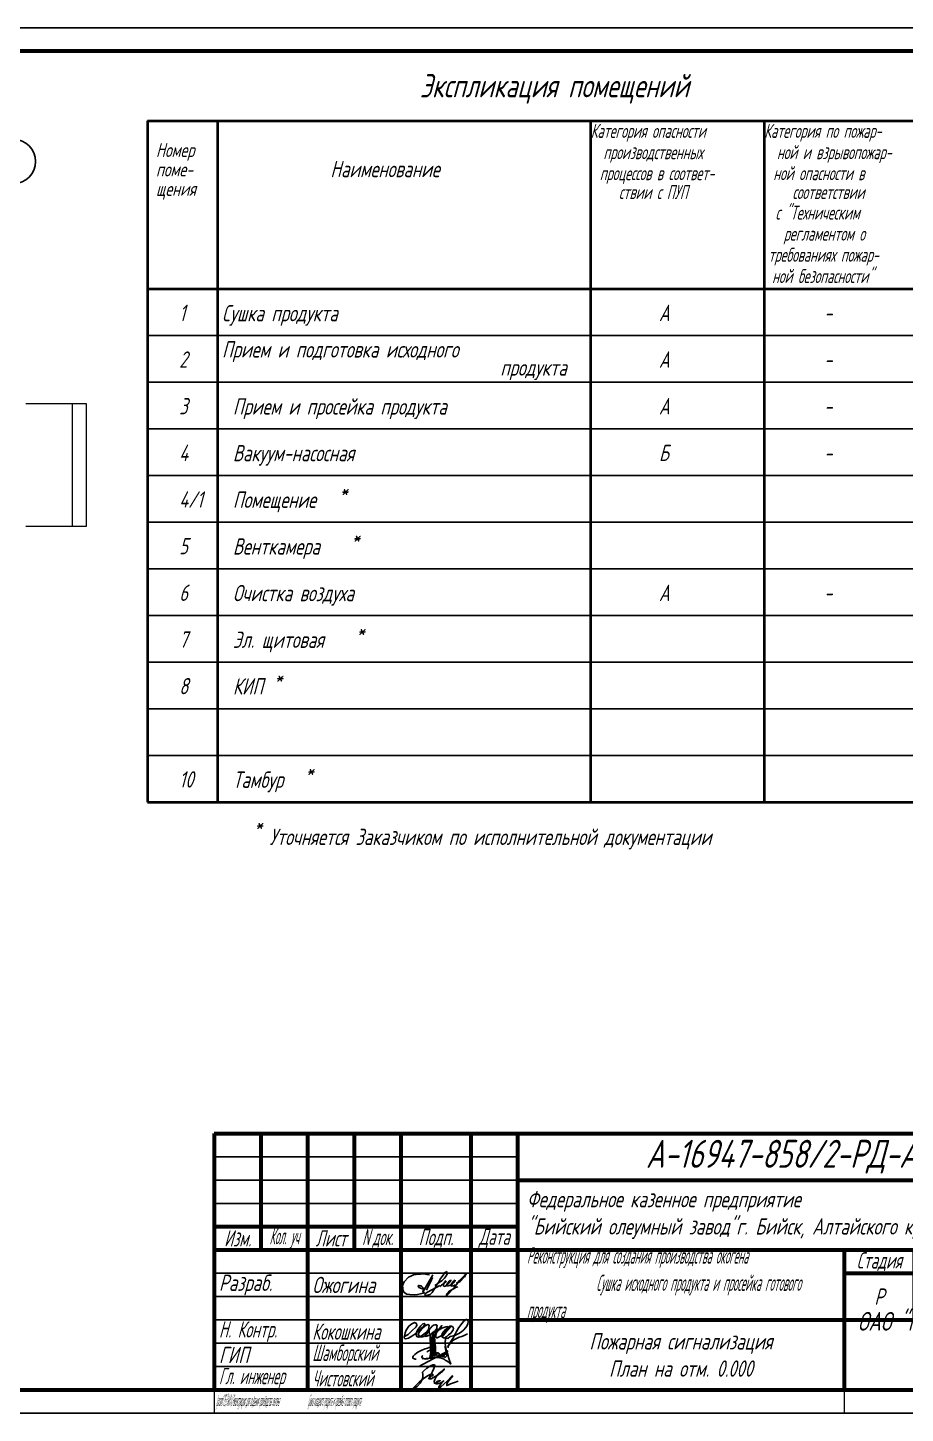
# Model space of a CAD drawing. Header units: millimetres. Extents: x 1036 to 2797, y -46 to 578.
# Drawn here: x 2276.2 to 2464.3, y 280.5 to 577.5 of the extents above; entities that cross this region are included whole.
import ezdxf

# ---------------------------------------------------------------- set-up
doc = ezdxf.new("R2010")
doc.units = ezdxf.units.MM
doc.layers.get('Defpoints').update_dxf_attribs({"color": 33})
for name, color, linetype, lineweight in [('Линия связи (Вновь)', 3, 'Continuous', 60), ('Рамка толстая', 7, 'Continuous', 60), ('Рамка тонкая', 5, 'Continuous', 25), ('Строительный', 251, 'Continuous', 13), ('ТаБлица', 253, 'Continuous', 25), ('Текст', 2, 'Continuous', 25), ('Штампы', 252, 'Continuous', 25)]:
    doc.layers.add(name, color=color, linetype=linetype, lineweight=lineweight)
doc.styles.add('Simplex', font='simplex.shx', dxfattribs={"width": 0.7, "oblique": 15})

# ---------------------------------------------------------------- blocks, each defined once
blk = doc.blocks.new('A$C7D080345')
at = {"layer": 'Рамка толстая'}
for p, q in [((625, 292), (20, 292)), ((20, 5), (625, 5))]:
    blk.add_line(p, q, dxfattribs=at)
at = {"layer": 'Рамка тонкая'}
for p, q in [((630, 297), (0, 297)), ((0, 0), (630, 0))]:
    blk.add_line(p, q, dxfattribs=at)
blk = doc.blocks.new('*T19')
at = {"layer": 'Defpoints', "color": 8, "linetype": 'ByBlock', "lineweight": 0, "transparency": 16777216}
for p, q in [((0, -55), (0, -60)), ((135, -55), (135, -60)), ((185, -55), (185, -60)), ((0, -60), (185, -60))]:
    blk.add_line(p, q, dxfattribs=at)
at = {"layer": 'Штампы', "color": 0, "linetype": 'ByBlock', "lineweight": 60, "transparency": 16777216}
for p, q in [((0, 0), (185, 0)), ((0, 0), (0, -55)), ((10, 0), (10, -25)), ((20, 0), (20, -55)), ((30, 0), (30, -25)), ((40, 0), (40, -55)), ((55, 0), (55, -55)), ((65, 0), (65, -55)), ((185, 0), (185, -55)), ((65, -10), (185, -10)), ((0, -20), (65, -20)), ((0, -25), (185, -25)), ((135, -25), (135, -55)), ((150, -25), (150, -40)), ((165, -25), (165, -40)), ((135, -30), (185, -30)), ((65, -40), (185, -40)), ((0, -55), (185, -55))]:
    blk.add_line(p, q, dxfattribs=at)
at = {"layer": 'Штампы', "color": 5, "linetype": 'ByBlock', "lineweight": 25, "transparency": 16777216}
for p, q in [((0, -5), (65, -5)), ((0, -10), (65, -10)), ((0, -15), (65, -15)), ((0, -30), (65, -30)), ((0, -35), (65, -35)), ((0, -40), (65, -40)), ((0, -45), (65, -45)), ((0, -50), (65, -50))]:
    blk.add_line(p, q, dxfattribs=at)
at = {"layer": 'Штампы', "color": 2, "transparency": 16777216, "style": 'Simplex'}
for s, insert, char_height, width, attachment_point in [('А-16947-858/2-РД-АПС', (125, -5), 6, 120, 5), ('Федеральное казенное предприятие\\P"Бийский олеумный завод"г. Бийск, Алтайского края', (67, -17.5), 3.5, 116, 4), ('{\\W0.6;Изм.}', (5, -22.5), 3.5, 10, 5), ('{\\W0.4;Кол. уч}', (15, -22.5), 3.5, 10, 5), ('{\\W0.6;Лист}', (25, -22.5), 3.5, 10, 5), ('{\\Q15;\\W0.5;N\\fArial|b0|i0|c0|p34;\\Q15; \\Fsimplex|c204;док.}', (35, -22.5), 3.5, 10, 5), ('{\\W0.6;Подп.}', (47.5, -22.5), 3.5, 15, 5), ('{\\W0.6;Дата}', (60, -22.5), 3.5, 10, 5), ('{\\W0.4;Реконструкция для создания производства окогена                               Сушка исходного продукта и просейка готового продукта }', (67, -32.5), 3.5, 66, 4), ('{\\W0.6;Стадия}', (142.5, -27.5), 3.5, 15, 5), ('Лист', (157.5, -27.5), 3.5, 15, 5), ('Листов', (175, -27.5), 3.5, 20, 5), ('Разраб.', (1, -32.5), 3.5, 18, 4), ('Ожогина', (21, -32.5), 3.5, 18, 4), ('Р', (142.5, -35), 3.5, 15, 5), ('3', (157.5, -35), 3.5, 15, 5), ('ОАО "ГИПРОИВ"                         г. Мытищи', (160, -47.5), 4, 50, 5), ('{\\W0.6;Н. Контр.}', (1, -42.5), 3.5, 18, 4), ('{\\W0.6;Кокошкина}', (21, -42.5), 3.5, 18, 4), ('Пожарная сигнализация\\PПлан на отм. 0.000', (100, -47.5), 3.5, 70, 5), ('ГИП', (1, -47.5), 3.5, 18, 4), ('{\\W0.5;Шамборский}', (21, -47.5), 3.5, 18, 4), ('{\\W0.5;Гл. инженер}', (1, -52.5), 3.5, 18, 4), ('{\\W0.5;Чистовский}', (21, -52.5), 3.5, 18, 4), ('Формат А4х3', (160, -57.5), 3.5, 50, 5)]:
    blk.add_mtext(s, dxfattribs=dict(at, insert=insert, char_height=char_height, width=width, attachment_point=attachment_point))
blk = doc.blocks.new('A$C09094F02')
at = {"layer": 'Рамка тонкая'}
for p, q in [((0.66, 3.22), (0.44, 2.54)), ((1.61, 4.15), (0.66, 3.2)), ((1.97, 4.33), (1.61, 4.15)), ((2.85, 4.72), (1.97, 4.33)), ((3.25, 4.78), (2.85, 4.72)), ((3.25, 4.78), (3.89, 4.82)), ((4.2, 4.83), (3.89, 4.82)), ((4.85, 4.87), (4.2, 4.83)), ((6.85, 4.68), (4.72, 0.96)), ((5.29, 4.81), (4.85, 4.87)), ((5.56, 4.78), (5.29, 4.81)), ((6.52, 3.63), (5.5, 1.41)), ((6.13, 4.7), (5.56, 4.78)), ((6.73, 4.08), (6.52, 3.63)), ((8.03, 3.04), (7.65, 2.43)), ((7.84, 2.8), (8.77, 3.38)), ((8.39, 3.71), (8.03, 3.04)), ((8.74, 4.22), (8.39, 3.71)), ((9.08, 4.62), (8.74, 4.22)), ((8.77, 3.38), (9.12, 3.73)), ((9.37, 5.07), (9.08, 4.62)), ((9.12, 3.73), (9.37, 3.99)), ((9.24, 2.99), (9.2, 2.85)), ((9.38, 3.18), (9.24, 2.99)), ((9.26, 2.8), (9.54, 3.09)), ((9.81, 5.41), (9.37, 5.07)), ((9.37, 3.99), (9.57, 4.27)), ((9.43, 3.24), (9.38, 3.18)), ((9.5, 3.05), (9.4, 2.94)), ((9.72, 3.37), (9.43, 3.24)), ((9.72, 3.37), (9.5, 3.05)), ((9.54, 3.09), (9.63, 3.25)), ((9.57, 4.27), (9.88, 4.8)), ((9.9, 5.13), (9.81, 5.41)), ((9.88, 4.8), (9.89, 4.99)), ((9.89, 4.97), (9.9, 5.13)), ((9.94, 5.34), (9.94, 5.34)), ((10.22, 3.13), (10.07, 2.95)), ((10.13, 2.76), (10.33, 2.97)), ((10.36, 3.32), (10.22, 3.13)), ((10.33, 2.97), (10.56, 3.24)), ((10.48, 3.44), (10.36, 3.32)), ((10.74, 3.53), (10.48, 3.44)), ((10.56, 3.24), (10.68, 3.38)), ((10.67, 3.36), (10.74, 3.53)), ((11.13, 3.12), (10.98, 2.95)), ((11.27, 3.32), (11.13, 3.12)), ((11.24, 2.97), (11.47, 3.24)), ((11.39, 3.44), (11.27, 3.32)), ((11.65, 3.53), (11.39, 3.44)), ((11.47, 3.24), (11.59, 3.37)), ((11.59, 3.35), (11.65, 3.53)), ((12.54, 3.43), (11.84, 2.5)), ((11.94, 2.93), (12.61, 3.19)), ((13.59, 4.52), (12.54, 3.43)), ((12.61, 3.19), (13.65, 4.21)), ((13.58, 4.5), (13.73, 4.66)), ((13.71, 4.33), (13.64, 4.19)), ((13.74, 4.39), (13.71, 4.33)), ((13.73, 4.66), (13.83, 4.76)), ((13.77, 4.43), (13.74, 4.39)), ((13.84, 4.53), (13.77, 4.43)), ((13.83, 4.76), (13.94, 4.85)), ((13.87, 4.58), (13.84, 4.53)), ((13.93, 4.71), (13.87, 4.58)), ((13.97, 4.77), (13.93, 4.71)), ((13.94, 4.85), (13.98, 4.89)), ((13.98, 4.89), (13.97, 4.81)), ((13.97, 4.81), (13.97, 4.77)), ((0.44, 2.54), (0.37, 2.32)), ((0.37, 2.32), (0.49, 1.27)), ((0.49, 1.27), (0.69, 0.89)), ((0.69, 0.89), (1.23, 0.53)), ((1.23, 0.53), (1.94, 0.43)), ((1.94, 0.43), (2.83, 0.4)), ((2.83, 0.4), (3.56, 0.46)), ((3.56, 0.46), (4.19, 0.58)), ((3.72, 2.34), (3.66, 2.29)), ((3.66, 2.29), (3.66, 2.24)), ((3.66, 2.24), (3.73, 2.08)), ((3.81, 2.36), (3.72, 2.34)), ((3.72, 2.1), (3.86, 1.97)), ((3.93, 2.37), (3.81, 2.36)), ((3.85, 1.97), (4.41, 1.74)), ((3.98, 2.35), (3.93, 2.37)), ((4.06, 2.34), (3.98, 2.35)), ((4.23, 2.29), (4.06, 2.34)), ((4.19, 0.58), (4.74, 0.74)), ((4.38, 2.26), (4.23, 2.29)), ((4.79, 1.9), (4.38, 2.26)), ((4.41, 1.74), (4.66, 1.75)), ((4.66, 1.75), (5.05, 1.79)), ((4.72, 0.96), (4.84, 1.8)), ((4.74, 0.74), (5.14, 0.89)), ((4.8, 1.84), (4.78, 1.92)), ((4.81, 1.81), (4.8, 1.84)), ((4.82, 1.76), (4.81, 1.81)), ((4.82, 1.7), (4.82, 1.76)), ((5.08, 0.43), (5.34, 0.72)), ((5.5, 0.24), (5.08, 0.46)), ((5.34, 0.72), (5.72, 0.93)), ((6.27, 0.44), (5.5, 0.24)), ((5.66, 1.8), (5.68, 1.8)), ((5.72, 0.93), (8.35, 2.39)), ((6.67, 0.91), (6.27, 0.44)), ((7.02, 1.43), (6.67, 0.91)), ((7.36, 1.92), (7.02, 1.43)), ((7.25, 2.4), (7.9, 2.83)), ((7.65, 2.43), (7.36, 1.92)), ((7.8, 2.09), (8.35, 2.39)), ((8.36, 2.19), (8.54, 2.32)), ((8.54, 2.32), (8.7, 2.43)), ((8.7, 2.43), (9, 2.65)), ((9, 2.65), (9.26, 2.8)), ((9.1, 2.61), (9.08, 2.41)), ((9.08, 2.41), (9.11, 2.29)), ((9.2, 2.85), (9.1, 2.61)), ((9.11, 2.29), (9.14, 2.22)), ((9.14, 2.22), (9.39, 2.18)), ((9.39, 2.18), (9.45, 2.25)), ((9.45, 2.25), (9.66, 2.36)), ((9.66, 2.36), (9.86, 2.51)), ((9.73, 0.42), (9.88, 0.68)), ((9.75, 0.24), (9.73, 0.42)), ((11.24, 1.71), (9.8, 0.24)), ((9.85, 2.51), (9.84, 2.25)), ((9.84, 2.25), (10.52, 2.4)), ((9.93, 2.73), (9.85, 2.51)), ((9.86, 2.51), (10.14, 2.73)), ((9.88, 0.68), (10.13, 0.91)), ((10.07, 2.95), (9.93, 2.73)), ((10.13, 0.91), (10.34, 1.14)), ((10.34, 1.14), (10.75, 1.38)), ((10.42, 2.38), (10.77, 2.5)), ((10.76, 2.51), (10.75, 2.25)), ((10.75, 2.25), (11.09, 2.33)), ((10.75, 1.38), (10.98, 1.56)), ((10.84, 2.72), (10.76, 2.51)), ((10.77, 2.5), (11.05, 2.73)), ((10.98, 2.95), (10.84, 2.72)), ((10.98, 1.56), (11.56, 1.82)), ((11.04, 2.76), (11.24, 2.97)), ((11.05, 2.31), (11.35, 2.34)), ((11.62, 2.14), (11.24, 1.71)), ((11.35, 2.34), (11.65, 2.53)), ((11.56, 1.82), (11.72, 1.94)), ((11.84, 2.5), (11.62, 2.14)), ((11.72, 1.94), (12.16, 2.12))]:
    blk.add_line(p, q, dxfattribs=at)
blk.add_point((0, 0), dxfattribs=at)
blk = doc.blocks.new('A$C764A7DD2')
at = {"layer": 'Рамка тонкая'}
for points in [[(8.46, 2.41), (9.12, 2.83), (9.43, 3.13), (9.75, 3.57), (10.1, 3.95), (10.48, 4.22), (10.74, 4.46), (10.1, 3.75), (9.56, 3.09), (9.08, 2.58), (8.87, 2.23), (9.09, 2.05), (9.44, 2.07), (9.86, 2.32), (10.21, 2.69), (10.66, 3.03), (10.92, 3.33), (11.16, 3.77), (11.26, 4.07), (11.16, 4.36), (10.83, 4.53), (10.46, 4.53), (9.47, 3.79), (9.12, 3.35), (8.85, 3.01), (8.74, 2.62), (8.87, 2.2), (10.08, 1.9), (10.56, 2.33), (11.54, 2.57), (12.39, 2.98), (13, 3.37), (13.46, 3.77), (13.86, 4.17), (14.14, 4.58), (14.36, 5.07), (14.4, 5.45), (14.33, 5.76), (14.2, 5.95), (13.99, 5.98), (13.77, 5.86), (13.39, 5.53), (12.83, 4.82), (12.39, 4.25), (11.93, 3.43), (11.61, 2.82), (11.12, 1.94), (10.7, 1.24), (10.35, 0.63), (10.08, 0.16), (10.15, 0), (10.21, 0.41), (11.1, 1.47), (11.64, 1.79), (12.51, 2.16), (13.08, 2.36), (13.57, 2.58), (14.3, 2.91)], [(0.64, 2.29), (1.55, 2.78), (2.35, 3.54), (3.25, 4.42), (3.42, 4.78), (3.33, 5.15), (2.94, 5.32), (2.35, 5.07), (1.72, 4.56), (1.13, 3.68), (0.91, 3.12), (0.85, 2.75), (0.71, 2.16), (0.78, 1.93), (1.03, 1.82), (1.63, 1.97), (2.31, 2.39), (3.18, 3), (4.24, 4.04), (4.93, 4.62), (5.16, 5), (5.03, 5.15), (4.71, 5.06), (4.27, 4.6), (3.66, 3.91), (3.31, 3.23), (3.26, 2.74), (3.38, 2.3), (3.76, 2.2), (4.36, 2.42), (4.88, 2.81), (5.49, 3.23), (5.9, 3.87), (6, 4.2), (6.04, 4.8), (5.77, 4.88), (5.19, 4.63), (4.64, 4.14), (4.1, 3.55), (3.67, 2.91), (3.8, 2.52), (4.33, 2.22), (4.91, 2.34), (5.38, 2.72), (5.97, 3.53)], [(5.94, 3.54), (5.23, 2.82), (5.21, 2.37), (5.57, 2.4), (6.03, 2.63), (6.4, 2.87), (6.71, 3.09), (7.06, 3.33), (7.32, 3.54), (7.51, 3.8), (7.66, 4.03), (7.72, 4.33), (7.76, 4.57), (7.66, 4.74), (7.52, 4.83), (7.24, 4.83), (7.01, 4.73), (6.65, 4.45), (6.39, 4.2), (6.16, 3.97), (6.06, 3.69), (6.08, 3.53), (6.07, 3.05), (6.31, 2.77), (7.32, 3.3), (7.72, 3.59), (8.21, 3.96), (8.54, 4.29), (8.77, 4.67), (7.84, 3.47), (7.2, 2.63), (6.95, 2.36), (7.61, 3.15), (8.21, 3.78), (8.78, 4.09), (9.19, 4.27), (9.64, 4.41), (10.05, 4.49)], [(7.59, 3.14), (7.46, 2.58), (7.5, 2.21), (7.6, 2.07), (7.79, 2.07), (8.03, 2.18), (8.3, 2.31), (8.48, 2.41)]]:
    blk.add_lwpolyline(points, dxfattribs=at)
blk.add_point((0, 0.88), dxfattribs=at)
blk = doc.blocks.new('A$C06937CDB')
at = {"layer": 'Рамка тонкая'}
for points in [[(4.68, 2.39), (4.58, 2.24), (4.48, 2.05), (4.49, 1.94), (4.67, 1.78), (5.08, 1.64), (5.36, 1.6), (5.68, 1.65), (5.9, 1.75), (6.08, 1.87), (6.17, 2.03), (6.29, 2.33), (6.37, 2.75), (6.43, 3.29), (6.48, 4.23), (6.49, 4.56), (6.48, 4.91), (6.53, 5.46), (6.59, 6.14), (6.66, 6.62), (6.72, 6.63), (6.69, 6.02), (6.64, 5.17), (6.62, 4.37), (6.61, 4.04), (6.65, 3.71), (6.67, 3.2), (6.6, 2.67), (6.54, 2.12), (6.47, 1.71), (6.42, 1.65), (6.37, 2.01), (6.37, 2.49), (6.38, 3.21), (6.37, 3.99), (6.33, 4.72), (6.31, 5.09), (6.27, 5.55), (6.25, 6.06), (6.25, 6.55), (6.23, 7.08)], [(4.54, 1.65), (5.39, 1.71), (6.22, 1.82), (6.89, 1.89), (7.27, 1.93), (7.76, 1.93), (8.26, 1.89), (8.59, 1.84), (8.9, 1.74), (9.23, 1.6), (9.5, 1.41), (9.79, 1.24), (10.1, 1.01), (10.35, 0.78), (10.57, 0.6), (10.68, 0.57), (10.6, 0.81), (10.47, 1.12), (10.33, 1.55), (10.22, 1.95), (10.09, 2.33), (9.96, 2.81), (9.79, 3.39), (9.64, 4.02), (9.56, 4.51), (9.51, 4.88), (9.5, 5.32), (9.54, 5.78), (9.6, 6.16), (9.64, 6.45)], [(6.66, 3.16), (6.7, 2.81), (6.73, 2.43), (6.79, 2.16), (6.85, 2.12), (6.92, 2.44), (6.98, 2.83), (7.03, 3.28), (7.08, 3.77), (7.07, 4.1), (7.07, 4.46), (7.06, 4.97), (7.03, 5.5), (6.98, 6), (6.96, 6.41), (6.96, 6.83), (6.93, 7.06), (6.85, 6.77), (6.84, 6.44), (6.81, 5.78), (6.79, 5.34), (6.82, 4.84), (6.88, 4.07), (6.95, 3.5), (7.04, 2.89), (7.11, 2.52), (7.18, 2.3), (7.26, 2.29), (7.32, 2.48), (7.37, 2.75), (7.4, 3.03), (7.41, 3.56), (7.4, 3.98), (7.39, 4.41), (7.37, 4.66), (7.33, 5.01), (7.29, 5.33), (7.23, 5.7), (7.16, 6.19), (7.11, 6.44), (7.09, 6.03), (7.1, 5.53), (7.09, 5.08), (7.15, 4.63), (7.21, 4.17), (7.27, 3.77), (7.36, 3.25), (7.45, 2.99), (7.55, 2.9), (7.64, 2.88), (7.72, 2.92), (7.78, 2.97), (7.83, 3.04), (7.87, 3.09)], [(5.53, 3.07), (5.72, 3.22), (5.91, 3.36), (6.1, 3.47), (6.29, 3.59), (6.48, 3.7), (6.51, 3.75), (6.56, 3.82), (6.57, 3.91), (6.53, 4.02), (6.42, 4.1), (6.28, 4.12), (6.06, 4.08), (5.69, 3.97), (5.17, 3.79), (4.5, 3.51), (4.08, 3.32), (3.62, 3.08), (3.3, 2.87), (3.01, 2.62), (2.81, 2.46), (2.65, 2.26), (2.53, 2.06), (2.52, 1.93), (2.58, 1.79), (2.72, 1.71), (2.88, 1.65), (3.07, 1.62), (3.24, 1.6)], [(3.81, 0), (10.11, 3.41)], [(9.66, 2.44), (9.67, 2.53), (9.59, 2.61), (9.47, 2.7), (9.37, 2.73), (9.26, 2.69), (9.2, 2.55), (9.15, 2.42), (9.16, 2.25), (9.21, 2.08), (9.38, 1.99), (9.54, 2.02), (9.65, 2.1), (9.74, 2.21), (9.81, 2.34), (9.86, 2.52), (9.83, 2.68), (9.79, 2.89), (9.74, 3.06), (9.68, 3.25), (9.62, 3.48), (9.56, 3.71), (9.52, 3.92), (9.49, 4.15), (9.49, 4.35)], [(8.09, 2.48), (8.15, 2.49), (8.19, 2.54), (8.21, 2.61), (8.21, 2.68), (8.19, 2.73), (8.16, 2.79), (8.11, 2.85), (8.04, 2.89), (7.97, 2.91), (7.89, 2.92), (7.82, 2.9), (7.76, 2.84), (7.72, 2.78), (7.7, 2.67), (7.7, 2.57), (7.7, 2.41), (7.75, 2.29), (7.82, 2.17), (7.88, 2.13), (7.94, 2.09), (8.01, 2.12), (8.06, 2.18), (8.05, 2.28), (8.02, 2.37), (7.98, 2.35), (7.98, 2.3), (8.02, 2.23), (8.05, 2.18), (8.08, 2.15), (8.17, 2.09), (8.2, 2.08), (8.26, 2.09), (8.32, 2.12), (8.37, 2.16), (8.37, 2.22), (8.38, 2.3), (8.36, 2.36), (8.29, 2.38), (8.29, 2.3), (8.33, 2.22), (8.38, 2.16), (8.47, 2.1), (8.55, 2.1), (8.63, 2.12), (8.71, 2.19), (8.73, 2.26), (8.75, 2.35), (8.74, 2.47), (8.67, 2.54), (8.6, 2.53), (8.64, 2.43), (8.71, 2.29), (8.81, 2.16), (8.9, 2.14), (9.03, 2.19), (9.09, 2.3), (9.1, 2.4), (9.09, 2.5), (9.05, 2.56), (9.01, 2.52), (9.03, 2.45), (9.09, 2.34), (9.16, 2.29), (9.24, 2.3), (9.29, 2.36), (9.31, 2.42)]]:
    blk.add_lwpolyline(points, dxfattribs=at)
blk.add_point((0, 1.11), dxfattribs=at)
blk = doc.blocks.new('A$C2B280688')
at = {"layer": 'Рамка тонкая'}
blk.add_lwpolyline([(5.9, 2.28), (6.23, 2.95), (6.74, 3.98), (7.05, 4.58), (7.26, 5.14), (7.2, 5.36), (6.87, 5.4), (6.35, 5.18), (5.58, 4.7), (4.9, 4.13), (4.65, 3.83), (4.68, 3.34), (4.71, 2.85), (4.65, 2.36), (4.11, 1.47), (3.45, 0.73), (2.77, 0.33), (2.64, 0.37), (3.2, 0.97), (3.92, 1.64), (4.79, 2.37), (5.7, 3.02), (6.14, 3.24), (6.59, 3.47), (6.84, 3.33), (6.8, 3.06), (6.44, 2.93), (6.13, 2.57), (6.19, 2.35), (6.49, 2.37), (6.86, 2.59), (7.34, 2.87), (7.95, 3.27), (8.48, 3.66), (8.9, 3.97), (9.24, 4.32), (9.29, 4.51), (9.11, 4.39), (8.49, 3.82), (7.95, 3.37), (7.56, 2.83), (7.28, 2.26), (7.11, 1.8), (7.16, 1.44), (7.46, 1.46), (7.89, 1.68), (8.42, 2.02), (7.93, 1.87), (7.52, 1.64), (7.51, 1.3), (7.81, 1.3), (8.28, 1.39), (8.72, 1.59), (9.01, 1.79), (9.19, 1.95), (8.58, 1.25), (8.15, 0.65), (8.11, 0.32), (8.53, 0.66), (9.88, 1.9), (10.92, 2.95), (11.12, 3.02), (10.12, 1.84), (9.87, 1.32), (9.82, 0.92), (10.03, 1), (10.64, 1.29), (11.51, 1.58), (12.25, 1.85)], dxfattribs=at)
blk.add_point((0, 0), dxfattribs=at)

msp = doc.modelspace()

# ---------------------------------------------------------------- linework, layer by layer
at = {"layer": 'Строительный', "ltscale": 100}
for p, q in [((2288.86, 496.9), (2275.86, 496.9)), ((2285.86, 470.66), (2285.86, 496.9)), ((2288.86, 470.66), (2288.86, 496.9)), ((2275.86, 470.66), (2288.86, 470.66))]:
    msp.add_line(p, q, dxfattribs=at)
at = {"layer": 'ТаБлица', "lineweight": 40, "ltscale": 100}
for p, q in [((2301.89, 557.51), (2501.22, 557.51)), ((2301.89, 557.51), (2301.89, 411.51)), ((2316.89, 557.51), (2316.89, 411.51)), ((2396.89, 411.51), (2396.89, 557.51)), ((2434.08, 557.51), (2434.08, 411.51)), ((2301.89, 521.51), (2501.22, 521.51)), ((2301.89, 411.51), (2501.22, 411.51))]:
    msp.add_line(p, q, dxfattribs=at)
at = {"layer": 'ТаБлица', "ltscale": 100}
for p, q in [((2396.89, 557.51), (2396.89, 441.51)), ((2301.89, 511.51), (2501.22, 511.51)), ((2301.89, 501.51), (2501.22, 501.51)), ((2301.89, 491.51), (2501.22, 491.51)), ((2301.89, 481.51), (2501.22, 481.51)), ((2301.89, 471.51), (2501.22, 471.51)), ((2301.89, 461.51), (2501.22, 461.51)), ((2301.89, 451.51), (2501.22, 451.51)), ((2301.89, 441.51), (2501.22, 441.51)), ((2301.89, 431.51), (2501.22, 431.51)), ((2301.89, 421.51), (2501.22, 421.51))]:
    msp.add_line(p, q, dxfattribs=at)
at = {"layer": 'Текст', "ltscale": 100}
msp.add_circle((2273.2, 548.82), 4.72, dxfattribs=at)

# ---------------------------------------------------------------- block references
for name, p in [('A$C7D080345', (1876.22, 280.51)), ('*T19', (2316.22, 340.51))]:
    msp.add_blockref(name, p)
at = {"layer": 'Линия связи (Вновь)'}
msp.add_blockref('A$C09094F02', (2356.22, 305.51), dxfattribs=at)
at = {"layer": 'Рамка тонкая'}
for name, p in [('A$C09094F02', (2356.22, 305.51)), ('A$C764A7DD2', (2356.22, 294.63)), ('A$C06937CDB', (2356.22, 290.51)), ('A$C2B280688', (2356.22, 285.51))]:
    msp.add_blockref(name, p, dxfattribs=at)

# ---------------------------------------------------------------- texts
at = {"layer": 'Defpoints', "style": 'Simplex', "oblique": 15, "width": 0.1}
msp.add_text('\\pxsm0.75;{\\W0.4;Реконструкция для создания производства окогена                               Сушка исходного продукта и просейка готового продукта ', height=2.5, dxfattribs=at).set_placement((2316.48, 282.04))
at = {"layer": 'Текст', "ltscale": 100, "style": 'Simplex', "oblique": 15}
for s, height, width, p in [('Экспликация помещений', 5, 0.7, (2360.26, 562.58)), ('Категория опасности ', 3, 0.6, (2396.89, 553.89)), ('Категория по пожар-', 3, 0.6, (2434.08, 553.89)), ('Номер', 3, 0.7, (2303.72, 549.79)), ('производственных', 3, 0.6, (2399.61, 549.32)), ('ной и взрывопожар-', 3, 0.6, (2436.8, 549.32)), ('поме-', 3, 0.7, (2303.72, 545.63)), ('Наименование', 3.5, 0.7, (2341.1, 545.46)), ('процессов в соответ-', 3, 0.6, (2398.83, 544.82)), ('ной опасности в ', 3, 0.6, (2436.02, 544.82)), ('щения', 3, 0.7, (2303.72, 541.46)), ('ствии с ПУП', 3, 0.6, (2402.94, 540.78)), ('соответствии', 3, 0.6, (2440.12, 540.78)), ('с "Техническим', 3, 0.6, (2436.5, 536.38)), ('регламентом о', 3, 0.6, (2438.25, 531.86)), (' требованиях пожар-', 3, 0.6, (2433.78, 527.34)), ('ной безопасности"', 3, 0.6, (2435.77, 522.77)), ('1', 3.5, 0.7, (2308.7, 514.63)), ('Сушка продукта', 3.5, 0.7, (2317.88, 514.57)), ('А', 3.5, 0.7, (2411.52, 514.63)), ('-', 3.5, 0.7, (2446.9, 514.63)), ('2', 3.5, 0.7, (2308.7, 504.63)), ('Прием и подготовка исходного', 3.5, 0.7, (2317.88, 506.8)), ('А', 3.5, 0.7, (2411.52, 504.63)), ('продукта', 3.5, 0.7, (2377.52, 502.92)), ('-', 3.5, 0.7, (2446.9, 504.63)), ('3', 3.5, 0.7, (2308.7, 494.63)), ('Прием и просейка продукта', 3.5, 0.7, (2320.21, 494.57)), ('А', 3.5, 0.7, (2411.52, 494.63)), ('-', 3.5, 0.7, (2446.9, 494.63)), ('4', 3.5, 0.7, (2308.7, 484.63)), ('Вакуум-насосная', 3.5, 0.7, (2320.21, 484.57)), ('Б', 3.5, 0.7, (2411.52, 484.63)), ('-', 3.5, 0.7, (2446.9, 484.63)), ('*', 3.5, 0.7, (2343.11, 476.59)), ('4/1', 3.5, 0.7, (2308.7, 474.63)), ('Помещение', 3.5, 0.7, (2320.21, 474.57)), ('5', 3.5, 0.7, (2308.7, 464.63)), ('Венткамера ', 3.5, 0.7, (2320.21, 464.57)), ('*', 3.5, 0.7, (2345.7, 466.59)), ('6', 3.5, 0.7, (2308.7, 454.63)), ('Очистка воздуха', 3.5, 0.7, (2320.21, 454.57)), ('А', 3.5, 0.7, (2411.52, 454.63)), ('-', 3.5, 0.7, (2446.9, 454.63)), ('*', 3.5, 0.7, (2346.73, 446.59)), ('7', 3.5, 0.7, (2308.7, 444.63)), ('Эл. щитовая', 3.5, 0.7, (2320.21, 444.57)), ('8', 3.5, 0.7, (2308.7, 434.63)), ('КИП', 3.5, 0.7, (2320.21, 434.57)), ('*', 3.5, 0.7, (2329.14, 436.59)), ('10', 3.5, 0.7, (2308.7, 414.63)), ('Тамбур', 3.5, 0.7, (2320.21, 414.57)), ('*', 3.5, 0.7, (2335.81, 416.59)), ('*', 3.5, 0.7, (2324.84, 405.01)), ('Уточняется Заказчиком по исполнительной документации', 3.5, 0.7, (2328.06, 402.31))]:
    msp.add_text(s, height=height, dxfattribs=dict(at, width=width)).set_placement(p)

doc.saveas('drawing.dxf')
